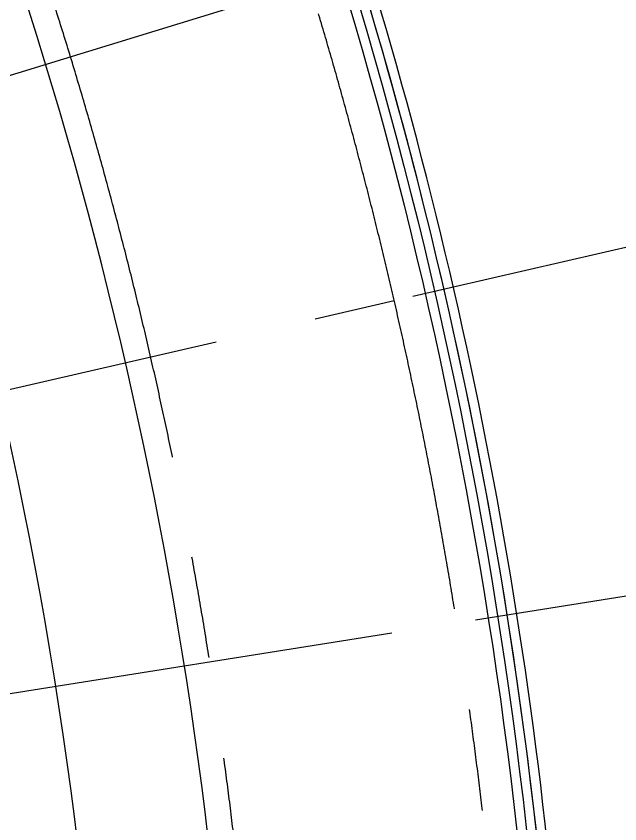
# Model space of a CAD drawing. Extents: x 1962160 to 37842216, y -162679 to 2997677.
# Drawn here: x 37744705 to 37763550, y 2773540 to 2798729 of the extents above; entities that cross this region are included whole.
import ezdxf

# ---------------------------------------------------------------- set-up
doc = ezdxf.new("R2010")
doc.units = 0
doc.header["$LTSCALE"] = 1000
doc.linetypes.add('CENTER', pattern=[2, 1.25, -0.25, 0.25, -0.25])
doc.linetypes.add('CENTER2', pattern=[28.575000000000003, 19.05, -3.175, 3.175, -3.175])
doc.layers.get('0').update_dxf_attribs({"color": 8})
doc.layers.get('Defpoints').update_dxf_attribs({"color": 8})
for name, color, linetype in [('#标注', 8, 'Continuous'), ('#轴线', 8, 'CENTER2'), ('A-FLOR', 8, 'Continuous'), ('A-GRID', 8, 'CENTER'), ('DIM', 8, 'Continuous'), ('G-ACCS', 8, 'Continuous'), ('周边建筑', 8, 'Continuous')]:
    doc.layers.add(name, color=color, linetype=linetype)
doc.styles.add('JHZX', font='jrs.shx', dxfattribs={"width": 0.6, "bigfont": 'jhz.shx'})
doc.dimstyles.new('JZBZ-600', dxfattribs={"dimscale": 600, "dimtxt": 3, "dimasz": 1.5, "dimexe": 1, "dimexo": 1, "dimgap": 0.5, "dimtad": 1, "dimdec": 0, "dimdsep": 46, "dimtxsty": 'JHZX', "dimblk1": 'ARCHTICK', "dimblk2": 'ARCHTICK', "dimsah": 1, "dimcen": 0, "dimclrd": 1, "dimclre": 1, "dimclrt": 2, "dimadec": 1, "dimazin": 2, "dimtfac": 1, "dimtdec": 0, "dimtix": 1, "dimtmove": 0, "dimatfit": 3, "dimfxl": 1, "dimtolj": 1, "dimlwd": -1, "dimlwe": -1, "dimarcsym": 1})

# ---------------------------------------------------------------- blocks, each defined once
blk = doc.blocks.new('1234')
at = {"layer": '周边建筑'}
for points in [[(899.9999998621643, 147897.2616378292, -0.06424754974339256), (38411.22599733435, 142825.0248288214, 0.3992271408683902), (47734.13426394202, 147881.3795785159), (62643.80696957186, 193768.6338093206, 0.4257611201714258), (57410.8051248882, 203558.9581788629, 0.1695890934855462), (-81790.47026674077, 195045.0434476584, 0.4257611201712679), (-85791.3257065732, 184689.9521724582), (-65400.53789663129, 140961.7665993124, 0.3992271408685563), (-55530.9065411333, 137079.2778602466, -0.09498676638333799), (-899.9999992009252, 147897.2616378367)], [(3507.282386738807, 147308.2532562092, 0.01190288189879027), (-3507.282390698791, 147308.2532562315), (-3529.532858530059, 148157.964341335, 0.09051536275890958), (-55643.5452967938, 137357.3291338012, -0.3992271408685528), (-65128.64556051977, 141088.5520778373), (-85519.43337046169, 184816.737650983, -0.425761120171263), (-81674.45541529916, 194768.3838115633, -0.08617948601408663), (-11230.48231103458, 210901.2002502978), (-9979.055130984634, 202999.9999966249), (9979.055131915957, 202999.9999895692), (11230.48231178708, 210901.2002502382, -0.05548064099764077), (57329.37135875039, 203270.2220680118, -0.4257611201714432), (62358.49001468346, 193861.3389076069), (47448.81730905734, 147974.0846768022, -0.3992271408683997), (38489.13923465274, 143114.7307615206, 0.0597972305577292), (3529.532854573801, 148157.9643414542), (3507.2932679113, 147308.6687912941)], [(-53552.56643567048, 204917.9412060007, 0.03537684678875146), (-81906.48511818238, 195321.703083761, 0.4257611201712687), (-86063.21804268472, 184563.1666939333), (-65672.43023274094, 140834.9811207876, 0.3992271408685562), (-55418.26778547093, 136801.2265866995, -0.08992013827698078), (-3863.717572046444, 147549.4211662337, -0.08992013827698078)]]:
    blk.add_lwpolyline(points, format="xyb", dxfattribs=at)
for centre, radius, start, end in [((2.793967723846436e-08, -7.748603820800781e-07), 148500.0000006685, 91.64907696212661, 106.5424971075481), ((2.980232238769531e-08, -7.748603820800781e-07), 148200.0000006686, 91.60015078360507, 106.5417941527147)]:
    blk.add_arc(centre, radius, start, end, dxfattribs=at)
blk = doc.blocks.new('总体道路0521')
at = {"layer": 'G-ACCS'}
for radius, start, end in [(223.8000000007542, 2.615028490091015, 87.02539691564355), (137.9999999943868, 3.645302214745482, 25.64449446965705)]:
    blk.add_arc((35647972.51118848, 2918657.176535503), radius, start, end, dxfattribs=at)
blk = doc.blocks.new('A$C06ac024f')
at = {"xscale": 1000, "yscale": 1000, "zscale": 1000}
blk.add_blockref('总体道路0521', (-35647972511.19448, -2918657176.530752), dxfattribs=at)
at = {"layer": '周边建筑', "rotation": 271.9999999140477}
blk.add_blockref('1234', (-0.004923798143863678, 0.005588816478848457), dxfattribs=at)
blk = doc.blocks.new('_ARCHTICK')
at = {"const_width": 0.15}
blk.add_lwpolyline([(-0.5, -0.5), (0.5, 0.5)], dxfattribs=at)
blk = doc.blocks.new('*D225')
at = {"layer": '#标注', "color": 1, "transparency": 16777216}
for p, q in [((36925985.26107848, 2941684.161197486), (36938331.41157331, 2943639.300056479)), ((36927119.62838823, 2932765.540212766), (36939562.11190993, 2933963.289690424))]:
    blk.add_line(p, q, dxfattribs=at)
blk.add_arc((36780603.45404898, 2918661.469190508), 159093.4582867134, 5.498515261460317, 8.998645102905776, dxfattribs=at)
at = {"layer": 'Defpoints', "color": 0, "transparency": 16777216}
for p in [(36925392.64585474, 2941590.314532254), (36938621.64389741, 2937127.11693561), (36926522.3891792, 2932708.048237838), (36780603.45404898, 2918661.469190508)]:
    blk.add_point(p, dxfattribs=at)
at = {"layer": '#标注', "color": 1, "transparency": 16777216, "xscale": 900, "yscale": 900, "zscale": 900}
for p, rotation in [((36937738.79634956, 2943545.453391247), 98.99864510290577), ((36938964.87270089, 2933905.797715496), 275.4985152614603)]:
    blk.add_blockref('_ARCHTICK', p, dxfattribs=dict(at, rotation=rotation))
at = {"layer": '#标注', "color": 2, "transparency": 16777216, "insert": (36939615.85930325, 2938886.397985495), "char_height": 1800, "attachment_point": 5, "rotation": 277.248580182183, "style": 'JHZX'}
blk.add_mtext('\\A1;3.5°', dxfattribs=at)
blk = doc.blocks.new('*D226')
at = {"layer": '#标注', "color": 1, "transparency": 16777216}
for p, q in [((36924025.04808466, 2951769.784259039), (36936204.73287709, 2954581.416944161)), ((36925985.26107848, 2941684.161197487), (36938331.41157331, 2943639.300056481))]:
    blk.add_line(p, q, dxfattribs=at)
blk.add_arc((36780603.45404896, 2918661.469190519), 159093.4582867292, 8.998645102901655, 12.99879809919668, dxfattribs=at)
at = {"layer": 'Defpoints', "color": 0, "transparency": 16777216}
for p in [(36923440.42321463, 2951634.825890154), (36937117.2008291, 2947195.230570181), (36925392.64585473, 2941590.314532255), (36780603.45404896, 2918661.469190519)]:
    blk.add_point(p, dxfattribs=at)
at = {"layer": '#标注', "color": 1, "transparency": 16777216, "xscale": 900, "yscale": 900, "zscale": 900}
for p, rotation in [((36935620.10800706, 2954446.458575275), 102.9987980991967), ((36937738.79634957, 2943545.453391249), 278.9986451029017)]:
    blk.add_blockref('_ARCHTICK', p, dxfattribs=dict(at, rotation=rotation))
at = {"layer": '#标注', "color": 2, "transparency": 16777216, "insert": (36937952.55242337, 2949243.392123552), "char_height": 1800, "attachment_point": 5, "rotation": 280.99872160104906, "style": 'JHZX'}
blk.add_mtext('\\A1;4°', dxfattribs=at)
blk = doc.blocks.new('*D227')
at = {"layer": '#标注', "color": 1, "transparency": 16777216}
for p, q in [((36921366.03937028, 2961694.11651882), (36933319.91515389, 2965348.545851931)), ((36924025.04808468, 2951769.784259043), (36936204.73287718, 2954581.416944181))]:
    blk.add_line(p, q, dxfattribs=at)
blk.add_arc((36780603.45404898, 2918661.469190534), 159093.4582868052, 12.99879809919203, 16.99896001598044, dxfattribs=at)
at = {"layer": 'Defpoints', "color": 0, "transparency": 16777216}
for p in [(36920792.25333267, 2961518.70391083), (36934745.4194259, 2958043.990432758), (36923440.42321464, 2951634.825890156), (36780603.45404898, 2918661.469190534)]:
    blk.add_point(p, dxfattribs=at)
at = {"layer": '#标注', "color": 1, "transparency": 16777216, "xscale": 900, "yscale": 900, "zscale": 900}
for p, rotation in [((36932746.12911628, 2965173.133243943), 106.9989600159804), ((36935620.10800715, 2954446.458575296), 282.998798099192)]:
    blk.add_blockref('_ARCHTICK', p, dxfattribs=dict(at, rotation=rotation))
at = {"layer": '#标注', "color": 2, "transparency": 16777216, "insert": (36935435.85682105, 2960145.439846289), "char_height": 1800, "attachment_point": 5, "rotation": 284.99887905758624, "style": 'JHZX'}
blk.add_mtext('\\A1;4°', dxfattribs=at)
blk = doc.blocks.new('*D64')
at = {"layer": '#标注', "color": 1, "transparency": 16777216}
for p, q in [((36891695.55188898, 3015232.356518981), (36904144.47523779, 3026054.040486193)), ((36900436.30621282, 2833177.681112401), (36913864.71399576, 2823598.411785046))]:
    blk.add_line(p, q, dxfattribs=at)
blk.add_arc((36780603.45404895, 2918661.4691905), 163093.4582867715, 324.4975139136729, 40.99999999998872, dxfattribs=at)
at = {"layer": 'Defpoints', "color": 0, "transparency": 16777216}
for p in [(36891242.72614085, 3014838.721101587), (36780603.45404895, 2918661.4691905), (36941218.33693203, 2890335.941262602), (36899947.85202042, 2833526.124080375)]:
    blk.add_point(p, dxfattribs=at)
at = {"layer": '#标注', "color": 1, "transparency": 16777216, "xscale": 900, "yscale": 900, "zscale": 900}
for p, rotation in [((36903691.64948966, 3025660.405068799), 130.9999999999887), ((36913376.25980336, 2823946.854753019), 234.4975139136729)]:
    blk.add_blockref('_ARCHTICK', p, dxfattribs=dict(at, rotation=rotation))
at = {"layer": '#标注', "color": 2, "transparency": 16777216, "insert": (36944707.88074233, 2926540.40157154), "char_height": 1800, "attachment_point": 5, "rotation": 272.7487569568309, "style": 'JHZX'}
blk.add_mtext('\\A1;76.5°', dxfattribs=at)
blk = doc.blocks.new('DOTE-11')
at = {"layer": '#轴线'}
for p, q in [((36900614.76382891, 2955349.826383218), (36920792.79417948, 2961518.869352803)), ((36843640.26014692, 2933211.510656485), (36923441.16845282, 2951635.00200725)), ((36904553.40370024, 2938289.702803062), (36925393.62768655, 2941590.470015377))]:
    blk.add_line(p, q, dxfattribs=at)
for radius, end in [(146599.9999999995, 183.9998103525153), (138799.9999999995, 210.1884172151102)]:
    blk.add_arc((36780598.51695531, 2918657.177440438), radius, 324.4999999903098, end, dxfattribs=at)
blk = doc.blocks.new('ZW-5001')
at = {"layer": '#标注'}
for base, center, p1, p2, picture, middle in [((36941218.33693203, 2890335.941262602), (36780603.45404896, 2918661.469190501), (36899947.85202043, 2833526.124080375), (36891242.72614085, 3014838.721101587), '*D64', (36944707.88074233, 2926540.401571544)), ((36934745.4194259, 2958043.990432758), (36780603.45404897, 2918661.469190534), (36923440.42321463, 2951634.825890155), (36920792.25333266, 2961518.70391083), '*D227', (36935435.85682105, 2960145.439846285)), ((36937117.2008291, 2947195.230570181), (36780603.45404897, 2918661.46919052), (36925392.64585474, 2941590.314532255), (36923440.42321463, 2951634.825890153), '*D226', (36937952.55242337, 2949243.392123555)), ((36938621.64389741, 2937127.11693561), (36780603.45404898, 2918661.469190509), (36926522.3891792, 2932708.048237839), (36925392.64585474, 2941590.314532254), '*D225', (36939615.85930325, 2938886.397985496))]:
    dim = blk.add_angular_dim_3p(base=base, center=center, p1=p1, p2=p2, dimstyle='JZBZ-600', dxfattribs=at)
    dim.commit()
    dim.dimension.update_dxf_attribs({"geometry": picture, "text_midpoint": middle})
blk = doc.blocks.new('FDGFH')
at = {"layer": 'A-FLOR'}
blk.add_blockref('ZW-5001', (-36780598.51155947, -2918657.163268261), dxfattribs=at)
at = {"layer": 'A-GRID'}
blk.add_blockref('DOTE-11', (-36780598.51155947, -2918657.163268261), dxfattribs=at)

msp = doc.modelspace()

# ---------------------------------------------------------------- linework, layer by layer
at = {"layer": '#标注', "ltscale": 10}
msp.add_arc((37613670.29957374, 2756893.476689796), 133919.6669144286, 333.9778101328699, 71.90950720445645, dxfattribs=at)

# ---------------------------------------------------------------- block references
at = {"layer": 'DIM', "ltscale": 10}
msp.add_blockref('A$C06ac024f', (37613657.10216346, 2756879.841327364), dxfattribs=at)
at = {"layer": 'DIM'}
msp.add_blockref('FDGFH', (37613657.09676763, 2756879.827155179), dxfattribs=at)

doc.saveas('drawing.dxf')
